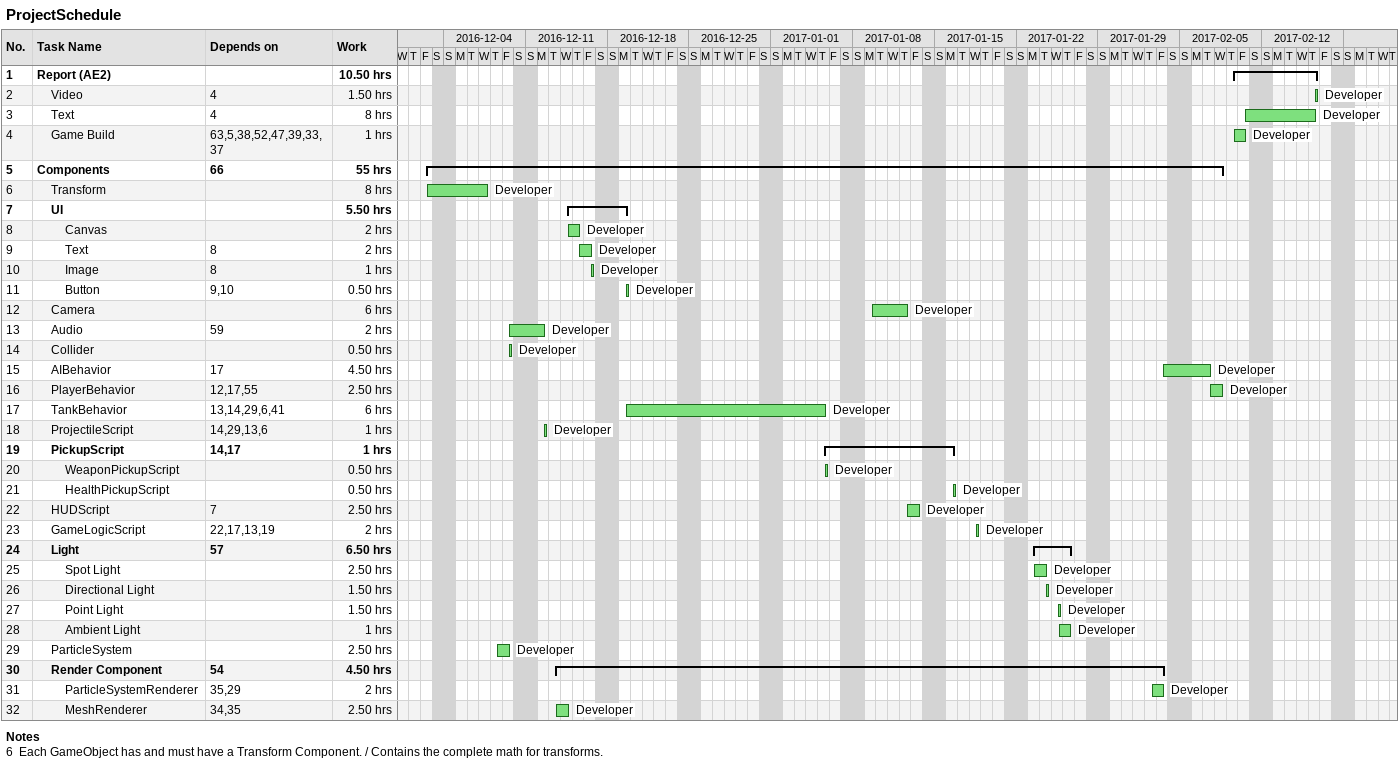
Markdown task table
ProjectSchedule

| ID | Level | Task | Start | Finish | Predecessors | Resources | Work (h) |
|---|---|---|---|---|---|---|---|
| 1 | 1 | **Report (AE2)** | 2017-02-09 | 2017-02-16 |  |  | 10.50 |
| 2 | 2 | Video | 2017-02-16 | 2017-02-16 | 4 | Developer | 1.50 |
| 3 | 2 | Text | 2017-02-10 | 2017-02-16 | 4 | Developer | 8 |
| 4 | 2 | Game Build | 2017-02-09 | 2017-02-10 | 63, 5, 38, 52, 47, 39, 33, 37 | Developer | 1 |
| 5 | 1 | **Components** | 2016-12-02 | 2017-02-08 | 66 |  | 55 |
| 6 | 2 | Transform | 2016-12-02 | 2016-12-07 |  | Developer | 8 |
| 7 | 2 | **UI** | 2016-12-14 | 2016-12-19 |  |  | 5.50 |
| 8 | 3 | Canvas | 2016-12-14 | 2016-12-15 |  | Developer | 2 |
| 9 | 3 | Text | 2016-12-15 | 2016-12-16 | 8 | Developer | 2 |
| 10 | 3 | Image | 2016-12-16 | 2016-12-16 | 8 | Developer | 1 |
| 11 | 3 | Button | 2016-12-19 | 2016-12-19 | 9, 10 | Developer | 0.50 |
| 12 | 2 | Camera | 2017-01-09 | 2017-01-12 |  | Developer | 6 |
| 13 | 2 | Audio | 2016-12-09 | 2016-12-12 | 59 | Developer | 2 |
| 14 | 2 | Collider | 2016-12-09 | 2016-12-09 |  | Developer | 0.50 |
| 15 | 2 | AIBehavior | 2017-02-03 | 2017-02-07 | 17 | Developer | 4.50 |
| 16 | 2 | PlayerBehavior | 2017-02-07 | 2017-02-08 | 12, 17, 55 | Developer | 2.50 |
| 17 | 2 | TankBehavior | 2016-12-19 | 2017-01-05 | 13, 14, 29, 6, 41 | Developer | 6 |
| 18 | 2 | ProjectileScript | 2016-12-12 | 2016-12-12 | 14, 29, 13, 6 | Developer | 1 |
| 19 | 2 | **PickupScript** | 2017-01-05 | 2017-01-16 | 14, 17 |  | 1 |
| 20 | 3 | WeaponPickupScript | 2017-01-05 | 2017-01-05 |  | Developer | 0.50 |
| 21 | 3 | HealthPickupScript | 2017-01-16 | 2017-01-16 |  | Developer | 0.50 |
| 22 | 2 | HUDScript | 2017-01-12 | 2017-01-13 | 7 | Developer | 2.50 |
| 23 | 2 | GameLogicScript | 2017-01-18 | 2017-01-18 | 22, 17, 13, 19 | Developer | 2 |
| 24 | 2 | **Light** | 2017-01-23 | 2017-01-26 | 57 |  | 6.50 |
| 25 | 3 | Spot Light | 2017-01-23 | 2017-01-24 |  | Developer | 2.50 |
| 26 | 3 | Directional Light | 2017-01-24 | 2017-01-24 |  | Developer | 1.50 |
| 27 | 3 | Point Light | 2017-01-25 | 2017-01-25 |  | Developer | 1.50 |
| 28 | 3 | Ambient Light | 2017-01-25 | 2017-01-26 |  | Developer | 1 |
| 29 | 2 | ParticleSystem | 2016-12-08 | 2016-12-09 |  | Developer | 2.50 |
| 30 | 2 | **Render Component** | 2016-12-13 | 2017-02-03 | 54 |  | 4.50 |
| 31 | 3 | ParticleSystemRenderer | 2017-02-02 | 2017-02-03 | 35, 29 | Developer | 2 |
| 32 | 3 | MeshRenderer | 2016-12-13 | 2016-12-14 | 34, 35 | Developer | 2.50 |

Notes
- 6: Each GameObject has and must have a Transform Component. / Contains the complete math for transforms.
